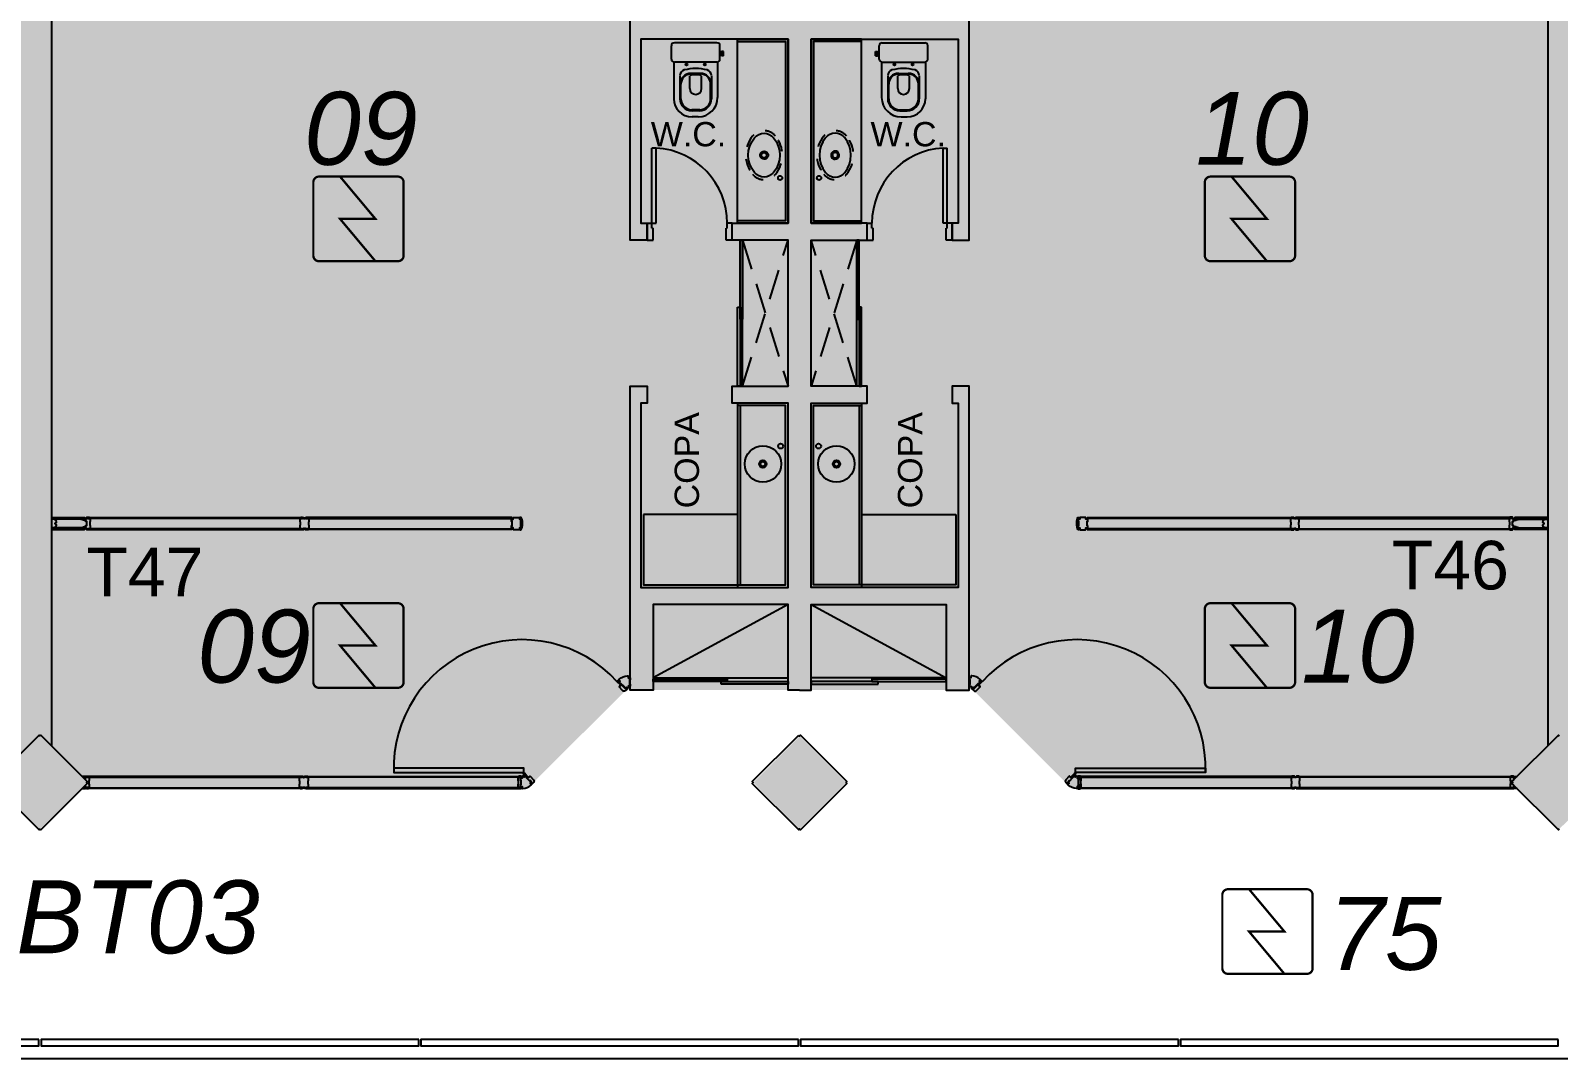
# Model space of a CAD drawing. Header units: metres. Extents: x -331 to 2982, y 362 to 2539.
# Drawn here: x 815.3 to 827.87, y 1324.54 to 1333 of the extents above; entities that cross this region are included whole.
import ezdxf

# ---------------------------------------------------------------- set-up
doc = ezdxf.new("R2010")
doc.units = ezdxf.units.M
for name, pattern in [('DASHED2', [0.375, 0.25, -0.125]), ('XR_BL2_3 PAV$0$CONTINUOUS', [0]), ('XR_BL2_3 PAV$0$HIDDEN', [0.375, 0.25, -0.125])]:
    doc.linetypes.add(name, pattern=pattern)
doc.layers.add('_salas', color=251, linetype='Continuous', plot=False)
for name, color, linetype in [('ALV', 251, 'Continuous'), ('CX', 251, 'Continuous'), ('DET. FUMAÇA', 1, 'Continuous'), ('Detector_antigo', 84, 'Continuous'), ('Div', 251, 'Continuous'), ('Est', 251, 'Continuous'), ('Mob', 251, 'Continuous'), ('Pis', 251, 'Continuous'), ('Proj', 251, 'DASHED2'), ('Texto_Salas', 251, 'Continuous'), ('vid', 251, 'Continuous')]:
    doc.layers.add(name, color=color, linetype=linetype)
doc.layers.add('Botoeira_antiga', color=74, linetype='Continuous', lineweight=30)
doc.styles.add('ARIAL', font='arial.ttf')
doc.styles.get("Standard").update_dxf_attribs({"font": 'arial.ttf', "height": 0.3})
doc.styles.add('X3G_ENTITY_1416BAE9', font='arial.ttf', dxfattribs={"height": 0.6})
doc.styles.add('X3G_ENTITY_1422759C', font='arial.ttf', dxfattribs={"height": 0.4})
doc.styles.add('X3G_ENTITY_142275DE', font='arial.ttf', dxfattribs={"height": 0.4})

# ---------------------------------------------------------------- blocks, each defined once
blk = doc.blocks.new('Detector de fumaça')
at = {"layer": 'DET. FUMAÇA', "linetype": 'Continuous', "lineweight": 15, "const_width": 0.0187}
blk.add_lwpolyline([(774.599, 539.816), (775.249, 539.816, -0.414214), (775.296, 539.769), (775.296, 539.167, -0.414214), (775.249, 539.12), (774.599, 539.12, -0.414214), (774.553, 539.167), (774.553, 539.769, -0.414214)], format="xyb", close=True, dxfattribs=at)
blk.add_lwpolyline([(774.773, 539.816), (775.064, 539.468), (774.773, 539.468), (775.064, 539.12)], dxfattribs=at)

msp = doc.modelspace()

# ---------------------------------------------------------------- hatches: boundary and pattern name
at = {"layer": '_salas', "transparency": 33554559}
h = msp.add_hatch(color=256, dxfattribs=at)
h.dxf.hatch_style = 1
h.paths.add_polyline_path([(870.379, 1337.729), (851.629, 1337.729), (851.629, 1339.284), (851.299, 1339.284), (851.299, 1337.729), (840.564, 1337.729), (840.564, 1339.284), (840.234, 1339.284), (840.234, 1337.729), (765.239, 1337.729), (765.239, 1326.38), (765.429, 1326.38), (765.429, 1326.577), (765.615, 1326.764), (769.35, 1326.765), (769.383, 1326.773), (769.434, 1326.814), (770.192, 1327.57), (770.205, 1327.583), (770.229, 1327.574), (771.624, 1327.574), (773.019, 1327.574), (773.043, 1327.583), (773.056, 1327.57), (773.814, 1326.814), (773.866, 1326.773), (773.898, 1326.765), (777.527, 1326.765), (777.867, 1326.425), (777.874, 1326.432), (778.221, 1326.765), (781.85, 1326.765), (781.882, 1326.773), (781.934, 1326.814), (782.692, 1327.57), (782.705, 1327.583), (782.729, 1327.574), (784.124, 1327.574), (785.519, 1327.574), (785.543, 1327.583), (785.556, 1327.57), (786.314, 1326.814), (786.365, 1326.773), (786.398, 1326.765), (790.027, 1326.765), (790.367, 1326.425), (790.374, 1326.432), (790.721, 1326.765), (794.35, 1326.765), (794.382, 1326.773), (794.434, 1326.814), (795.191, 1327.57), (795.205, 1327.583), (795.229, 1327.574), (796.624, 1327.574), (798.019, 1327.574), (798.043, 1327.583), (798.056, 1327.57), (798.814, 1326.814), (798.865, 1326.773), (798.898, 1326.765), (802.527, 1326.765), (802.867, 1326.425), (802.874, 1326.432), (803.221, 1326.765), (806.85, 1326.765), (806.882, 1326.773), (806.934, 1326.814), (807.691, 1327.57), (807.705, 1327.583), (807.729, 1327.574), (809.124, 1327.574), (810.519, 1327.574), (810.543, 1327.583), (810.556, 1327.57), (811.314, 1326.814), (811.365, 1326.773), (811.398, 1326.765), (815.027, 1326.765), (815.367, 1326.425), (815.374, 1326.432), (815.721, 1326.765), (819.35, 1326.765), (819.382, 1326.773), (819.434, 1326.814), (820.191, 1327.57), (820.204, 1327.583), (820.229, 1327.574), (821.624, 1327.574), (823.019, 1327.574), (823.043, 1327.583), (823.056, 1327.57), (823.814, 1326.814), (823.865, 1326.773), (823.898, 1326.765), (827.528, 1326.765), (827.867, 1326.425), (827.874, 1326.432), (828.221, 1326.765), (831.85, 1326.765), (831.883, 1326.773), (831.935, 1326.814), (832.692, 1327.57), (832.705, 1327.583), (832.729, 1327.574), (834.124, 1327.574), (835.519, 1327.574), (835.544, 1327.583), (835.557, 1327.57), (836.314, 1326.814), (836.366, 1326.773), (836.398, 1326.765), (840.042, 1326.765), (840.374, 1326.432), (840.756, 1326.814), (840.474, 1327.096), (840.474, 1328.054), (841.234, 1328.054), (841.234, 1329.894), (849.608, 1329.894), (849.608, 1326.814), (849.748, 1326.814), (849.748, 1327.574), (851.494, 1327.574), (852.889, 1327.574), (852.913, 1327.583), (852.926, 1327.57), (853.684, 1326.814), (853.736, 1326.773), (853.768, 1326.765), (857.397, 1326.765), (857.737, 1326.425), (857.744, 1326.432), (858.091, 1326.765), (861.72, 1326.765), (861.752, 1326.773), (861.804, 1326.814), (862.562, 1327.57), (862.575, 1327.583), (862.599, 1327.574), (863.994, 1327.574), (865.389, 1327.574), (865.413, 1327.583), (865.426, 1327.57), (866.184, 1326.814), (866.235, 1326.773), (866.268, 1326.765), (870.003, 1326.764), (870.189, 1326.577), (870.189, 1326.38), (870.379, 1326.38), (870.379, 1326.38)])
h = msp.add_hatch(color=256, dxfattribs=at)
h.dxf.hatch_style = 1
h.paths.add_polyline_path([(797.006, 1326.814), (796.624, 1327.196), (796.242, 1326.814), (796.624, 1326.432)])
h.paths.add_polyline_path([(809.124, 1327.196), (808.742, 1326.814), (809.124, 1326.432), (809.506, 1326.814)])
h.paths.add_polyline_path([(821.624, 1326.432), (822.006, 1326.814), (821.624, 1327.196), (821.242, 1326.814)])

# ---------------------------------------------------------------- linework, layer by layer
at = {"layer": 'ALV'}
for p, q in [((815.469, 1335.113), (815.469, 1327.115)), ((827.779, 1335.113), (827.779, 1327.115))]:
    msp.add_line(p, q, dxfattribs=at)
for points in [[(821.624, 1327.574), (821.529, 1327.574), (821.529, 1328.279), (820.419, 1328.279), (820.419, 1327.574), (820.229, 1327.574), (820.229, 1330.074), (820.369, 1330.074), (820.369, 1329.934), (820.319, 1329.934), (820.319, 1328.419), (821.529, 1328.419), (821.529, 1329.934), (821.069, 1329.934), (821.069, 1330.074), (821.529, 1330.074), (821.529, 1331.274), (821.069, 1331.274), (821.069, 1331.414), (821.529, 1331.414), (821.529, 1332.929), (820.319, 1332.929), (820.319, 1331.414), (820.369, 1331.414), (820.369, 1331.274), (820.229, 1331.274), (820.229, 1334.724)], [(821.624, 1327.574), (821.719, 1327.574), (821.719, 1328.279), (822.829, 1328.279), (822.829, 1327.574), (823.019, 1327.574), (823.019, 1330.074), (822.879, 1330.074), (822.879, 1329.934), (822.929, 1329.934), (822.929, 1328.419), (821.719, 1328.419), (821.719, 1329.934), (822.179, 1329.934), (822.179, 1330.074), (821.719, 1330.074), (821.719, 1331.274), (822.179, 1331.274), (822.179, 1331.414), (821.719, 1331.414), (821.719, 1332.929), (822.929, 1332.929), (822.929, 1331.414), (822.879, 1331.414), (822.879, 1331.274), (823.019, 1331.274), (823.019, 1334.724)]]:
    msp.add_lwpolyline(points, dxfattribs=at)
at = {"layer": 'CX'}
for p, q in [((820.409, 1331.414), (820.409, 1332.033)), ((820.444, 1332.033), (820.409, 1332.033)), ((820.444, 1331.414), (820.444, 1332.033)), ((822.804, 1331.414), (822.804, 1332.033)), ((822.804, 1332.033), (822.839, 1332.033)), ((822.839, 1331.414), (822.839, 1332.033)), ((820.369, 1331.274), (820.369, 1331.414)), ((820.369, 1331.414), (820.409, 1331.414)), ((820.409, 1331.414), (820.444, 1331.414)), ((820.409, 1331.374), (820.409, 1331.414)), ((821.069, 1331.414), (821.029, 1331.414)), ((821.029, 1331.374), (821.029, 1331.414)), ((821.069, 1331.274), (821.069, 1331.414)), ((822.179, 1331.274), (822.179, 1331.414)), ((822.179, 1331.414), (822.219, 1331.414)), ((822.219, 1331.374), (822.219, 1331.414)), ((822.839, 1331.414), (822.804, 1331.414)), ((822.839, 1331.374), (822.839, 1331.414)), ((822.879, 1331.414), (822.839, 1331.414)), ((822.879, 1331.274), (822.879, 1331.414)), ((820.409, 1331.374), (820.419, 1331.374)), ((820.419, 1331.274), (820.419, 1331.374)), ((821.019, 1331.274), (821.019, 1331.374)), ((821.029, 1331.374), (821.019, 1331.374)), ((822.219, 1331.374), (822.229, 1331.374)), ((822.229, 1331.274), (822.229, 1331.374)), ((822.829, 1331.274), (822.829, 1331.374)), ((822.839, 1331.374), (822.829, 1331.374)), ((820.369, 1331.274), (820.419, 1331.274)), ((821.069, 1331.274), (821.019, 1331.274)), ((822.179, 1331.274), (822.229, 1331.274)), ((822.879, 1331.274), (822.829, 1331.274))]:
    msp.add_line(p, q, dxfattribs=at)
for points in [[(815.509, 1328.956), (815.506, 1328.967, 0.194954), (815.505, 1328.968), (815.504, 1328.969, -0.387702), (815.503, 1328.972), (815.505, 1328.975), (815.504, 1328.975), (815.502, 1328.971), (815.501, 1328.971), (815.501, 1328.978), (815.513, 1328.978), (815.513, 1328.979), (815.469, 1328.979), (815.469, 1328.909), (815.513, 1328.909), (815.513, 1328.911), (815.501, 1328.911), (815.501, 1328.917), (815.502, 1328.918), (815.504, 1328.914), (815.505, 1328.914), (815.503, 1328.917, -0.387702), (815.504, 1328.92), (815.505, 1328.921, 0.194954), (815.506, 1328.922), (815.509, 1328.932, 0.268551), (815.507, 1328.937), (815.499, 1328.942), (815.499, 1328.946), (815.507, 1328.952, 0.268551)], [(817.548, 1328.986), (817.552, 1328.986, -0.414214), (817.555, 1328.983), (817.555, 1328.989, -0.439162), (817.561, 1328.995), (817.579, 1328.995, -0.414214), (817.58, 1328.994), (817.58, 1328.994), (817.565, 1328.994), (817.565, 1328.987), (817.58, 1328.987, -0.322891), (817.585, 1328.981), (817.585, 1328.961, -0.13729), (817.585, 1328.958), (817.583, 1328.956, 0.13729), (817.582, 1328.953), (817.582, 1328.944), (817.582, 1328.935, 0.13729), (817.583, 1328.933), (817.585, 1328.93, -0.13729), (817.585, 1328.928), (817.585, 1328.907, -0.322891), (817.58, 1328.902), (817.565, 1328.902), (817.565, 1328.895), (817.58, 1328.895), (817.58, 1328.894, -0.414214), (817.579, 1328.893), (817.561, 1328.893, -0.439162), (817.555, 1328.9), (817.555, 1328.905, -0.414214), (817.552, 1328.902), (817.548, 1328.902, -0.414214), (817.545, 1328.905), (817.545, 1328.9, -0.439162), (817.539, 1328.893), (817.521, 1328.893, -0.414214), (817.52, 1328.894), (817.52, 1328.895), (817.535, 1328.895), (817.535, 1328.902), (817.52, 1328.902, -0.322891), (817.514, 1328.907), (817.514, 1328.928, -0.13729), (817.515, 1328.93), (817.517, 1328.933, 0.13729), (817.517, 1328.935), (817.517, 1328.944), (817.517, 1328.953, 0.13729), (817.517, 1328.956), (817.515, 1328.958, -0.13729), (817.514, 1328.961), (817.514, 1328.981, -0.322891), (817.52, 1328.987), (817.535, 1328.987), (817.535, 1328.994), (817.52, 1328.994), (817.52, 1328.994, -0.414214), (817.521, 1328.995), (817.539, 1328.995, -0.439162), (817.545, 1328.989), (817.545, 1328.983, -0.414214)], [(819.255, 1328.965), (819.255, 1328.962), (819.254, 1328.962, -0.414214), (819.253, 1328.962), (819.253, 1328.979), (819.268, 1328.979), (819.268, 1328.99, -0.414214), (819.273, 1328.995), (819.313, 1328.995, -0.414214), (819.318, 1328.99), (819.318, 1328.979), (819.333, 1328.979), (819.333, 1328.962, -0.414214), (819.333, 1328.962), (819.332, 1328.962), (819.332, 1328.963, 0.414214), (819.33, 1328.965), (819.328, 1328.965), (819.328, 1328.924), (819.33, 1328.924, 0.414214), (819.332, 1328.926), (819.332, 1328.927), (819.333, 1328.927, -0.414214), (819.333, 1328.926), (819.333, 1328.909), (819.318, 1328.909), (819.318, 1328.898, -0.414214), (819.313, 1328.893), (819.293, 1328.893), (819.273, 1328.893, -0.414214), (819.268, 1328.898), (819.268, 1328.909), (819.253, 1328.909), (819.253, 1328.926, -0.414214), (819.254, 1328.927), (819.255, 1328.927), (819.255, 1328.924), (819.258, 1328.924), (819.258, 1328.965)], [(819.328, 1328.893, 0.32019), (819.337, 1328.9, -0.002744), (819.341, 1328.911, 0.332744), (819.34, 1328.912, -0.702025), (819.341, 1328.916, 0.317833), (819.342, 1328.917, 0.05088), (819.344, 1328.944, 0.05088), (819.342, 1328.972, 0.317833), (819.341, 1328.973, -0.702025), (819.34, 1328.977, 0.332744), (819.341, 1328.978, -0.002744), (819.337, 1328.989, 0.32019), (819.328, 1328.995), (819.325, 1328.995, 0.414214), (819.32, 1328.99), (819.32, 1328.979), (819.333, 1328.979), (819.333, 1328.962, -0.414214), (819.333, 1328.962), (819.332, 1328.962), (819.332, 1328.963, 0.414214), (819.33, 1328.965), (819.328, 1328.965), (819.328, 1328.924), (819.33, 1328.924, 0.414214), (819.332, 1328.926), (819.332, 1328.927), (819.333, 1328.927, -0.414214), (819.333, 1328.926), (819.333, 1328.909), (819.32, 1328.909), (819.32, 1328.898, 0.414214), (819.325, 1328.893)], [(823.92, 1328.893, -0.32019), (823.911, 1328.9, 0.002744), (823.908, 1328.911, -0.332744), (823.908, 1328.912, 0.702025), (823.907, 1328.916, -0.317833), (823.907, 1328.917, -0.05088), (823.904, 1328.944, -0.05088), (823.907, 1328.972, -0.317833), (823.907, 1328.973, 0.702025), (823.908, 1328.977, -0.332744), (823.908, 1328.978, 0.002744), (823.911, 1328.989, -0.32019), (823.92, 1328.995), (823.923, 1328.995, -0.414214), (823.928, 1328.99), (823.928, 1328.979), (823.915, 1328.979), (823.915, 1328.962, 0.414214), (823.915, 1328.962), (823.916, 1328.962), (823.916, 1328.963, -0.414214), (823.918, 1328.965), (823.92, 1328.965), (823.92, 1328.924), (823.918, 1328.924, -0.414214), (823.916, 1328.926), (823.916, 1328.927), (823.915, 1328.927, 0.414214), (823.915, 1328.926), (823.915, 1328.909), (823.928, 1328.909), (823.928, 1328.898, -0.414214), (823.923, 1328.893)], [(823.993, 1328.965), (823.993, 1328.962), (823.994, 1328.962, 0.414214), (823.995, 1328.962), (823.995, 1328.979), (823.98, 1328.979), (823.98, 1328.99, 0.414214), (823.975, 1328.995), (823.935, 1328.995, 0.414214), (823.93, 1328.99), (823.93, 1328.979), (823.915, 1328.979), (823.915, 1328.962, 0.414214), (823.915, 1328.962), (823.916, 1328.962), (823.916, 1328.963, -0.414214), (823.918, 1328.965), (823.92, 1328.965), (823.92, 1328.924), (823.918, 1328.924, -0.414214), (823.916, 1328.926), (823.916, 1328.927), (823.915, 1328.927, 0.414214), (823.915, 1328.926), (823.915, 1328.909), (823.93, 1328.909), (823.93, 1328.898, 0.414214), (823.935, 1328.893), (823.955, 1328.893), (823.975, 1328.893, 0.414214), (823.98, 1328.898), (823.98, 1328.909), (823.995, 1328.909), (823.995, 1328.926, 0.414214), (823.994, 1328.927), (823.993, 1328.927), (823.993, 1328.924), (823.99, 1328.924), (823.99, 1328.965)], [(825.7, 1328.986), (825.696, 1328.986, 0.414214), (825.693, 1328.983), (825.693, 1328.989, 0.439162), (825.687, 1328.995), (825.669, 1328.995, 0.414214), (825.668, 1328.994), (825.668, 1328.994), (825.683, 1328.994), (825.683, 1328.987), (825.668, 1328.987, 0.322891), (825.663, 1328.981), (825.663, 1328.961, 0.13729), (825.663, 1328.958), (825.665, 1328.956, -0.13729), (825.666, 1328.953), (825.666, 1328.944), (825.666, 1328.935, -0.13729), (825.665, 1328.933), (825.663, 1328.93, 0.13729), (825.663, 1328.928), (825.663, 1328.907, 0.322891), (825.668, 1328.902), (825.683, 1328.902), (825.683, 1328.895), (825.668, 1328.895), (825.668, 1328.894, 0.414214), (825.669, 1328.893), (825.687, 1328.893, 0.439162), (825.693, 1328.9), (825.693, 1328.905, 0.414214), (825.696, 1328.902), (825.7, 1328.902, 0.414214), (825.703, 1328.905), (825.703, 1328.9, 0.439162), (825.709, 1328.893), (825.727, 1328.893, 0.414214), (825.728, 1328.894), (825.728, 1328.895), (825.713, 1328.895), (825.713, 1328.902), (825.728, 1328.902, 0.322891), (825.734, 1328.907), (825.734, 1328.928, 0.13729), (825.733, 1328.93), (825.731, 1328.933, -0.13729), (825.731, 1328.935), (825.731, 1328.944), (825.731, 1328.953, -0.13729), (825.731, 1328.956), (825.733, 1328.958, 0.13729), (825.734, 1328.961), (825.734, 1328.981, 0.322891), (825.728, 1328.987), (825.713, 1328.987), (825.713, 1328.994), (825.728, 1328.994), (825.728, 1328.994, 0.414214), (825.727, 1328.995), (825.709, 1328.995, 0.439162), (825.703, 1328.989), (825.703, 1328.983, 0.414214)], [(827.74, 1328.956), (827.742, 1328.967, -0.194954), (827.743, 1328.968), (827.745, 1328.969, 0.387702), (827.745, 1328.972), (827.744, 1328.975), (827.744, 1328.975), (827.746, 1328.971), (827.747, 1328.971), (827.747, 1328.978), (827.735, 1328.978), (827.735, 1328.979), (827.779, 1328.979), (827.779, 1328.909), (827.735, 1328.909), (827.735, 1328.911), (827.747, 1328.911), (827.747, 1328.917), (827.746, 1328.918), (827.744, 1328.914), (827.744, 1328.914), (827.745, 1328.917, 0.387702), (827.745, 1328.92), (827.743, 1328.921, -0.194954), (827.742, 1328.922), (827.74, 1328.932, -0.268551), (827.741, 1328.937), (827.749, 1328.942), (827.749, 1328.946), (827.741, 1328.952, -0.268551)], [(820.229, 1327.659, -0.414214), (820.228, 1327.658), (820.227, 1327.658), (820.227, 1327.659, 0.414214), (820.225, 1327.661), (820.224, 1327.661), (820.224, 1327.641), (820.224, 1327.621), (820.225, 1327.621, 0.414214), (820.227, 1327.622), (820.227, 1327.623), (820.228, 1327.623, -0.414214), (820.229, 1327.623), (820.229, 1327.606), (820.214, 1327.606), (820.214, 1327.595, -0.668179), (820.205, 1327.591), (820.197, 1327.599), (820.187, 1327.589), (820.175, 1327.601, -0.414214), (820.175, 1327.601), (820.175, 1327.602), (820.176, 1327.601, 0.414214), (820.179, 1327.601), (820.18, 1327.603), (820.151, 1327.631), (820.15, 1327.63, 0.414214), (820.15, 1327.627), (820.151, 1327.627), (820.15, 1327.626, -0.414214), (820.149, 1327.626), (820.137, 1327.638), (820.148, 1327.649), (820.14, 1327.657, -0.441105), (820.14, 1327.664, -0.152372), (820.208, 1327.692, -0.441105), (820.214, 1327.687), (820.214, 1327.676), (820.229, 1327.676)], [(823.019, 1327.659, 0.414214), (823.02, 1327.658), (823.021, 1327.658), (823.021, 1327.659, -0.414214), (823.023, 1327.661), (823.024, 1327.661), (823.024, 1327.641), (823.024, 1327.621), (823.023, 1327.621, -0.414214), (823.021, 1327.622), (823.021, 1327.623), (823.02, 1327.623, 0.414214), (823.019, 1327.623), (823.019, 1327.606), (823.034, 1327.606), (823.034, 1327.595, 0.668179), (823.043, 1327.591), (823.051, 1327.599), (823.061, 1327.589), (823.073, 1327.601, 0.414214), (823.073, 1327.601), (823.073, 1327.602), (823.072, 1327.601, -0.414214), (823.069, 1327.601), (823.068, 1327.603), (823.097, 1327.631), (823.098, 1327.63, -0.414214), (823.098, 1327.627), (823.097, 1327.627), (823.098, 1327.626, 0.414214), (823.099, 1327.626), (823.111, 1327.638), (823.1, 1327.649), (823.108, 1327.657, 0.441105), (823.108, 1327.664, 0.152372), (823.04, 1327.692, 0.441105), (823.034, 1327.687), (823.034, 1327.676), (823.019, 1327.676)], [(819.358, 1326.857), (819.351, 1326.864, -0.414214), (819.351, 1326.871), (819.36, 1326.88, -0.414214), (819.363, 1326.88), (819.371, 1326.872), (819.37, 1326.871), (819.37, 1326.871), (819.371, 1326.872), (819.371, 1326.872), (819.362, 1326.881, 0.294496), (819.36, 1326.882, -3.099483), (819.364, 1326.888), (819.366, 1326.886), (819.365, 1326.885), (819.386, 1326.864), (819.384, 1326.862), (819.374, 1326.872), (819.374, 1326.871), (819.383, 1326.863), (819.381, 1326.86), (819.381, 1326.86), (819.382, 1326.861), (819.39, 1326.853), (819.395, 1326.858), (819.396, 1326.855), (819.4, 1326.86), (819.398, 1326.86), (819.403, 1326.866, -0.414214), (819.406, 1326.866), (819.434, 1326.837, -0.414214), (819.434, 1326.814), (819.421, 1326.8, -0.422579), (819.414, 1326.801), (819.407, 1326.808), (819.418, 1326.818), (819.406, 1326.83, 0.414214), (819.405, 1326.83), (819.404, 1326.829), (819.405, 1326.829, -0.414214), (819.405, 1326.826), (819.404, 1326.825), (819.375, 1326.854), (819.376, 1326.855, -0.414214), (819.379, 1326.855), (819.379, 1326.854), (819.38, 1326.855, 0.414214), (819.38, 1326.855), (819.368, 1326.868)], [(823.89, 1326.857), (823.898, 1326.864, 0.414214), (823.898, 1326.871), (823.888, 1326.88, 0.414214), (823.886, 1326.88), (823.878, 1326.872), (823.879, 1326.871), (823.878, 1326.871), (823.877, 1326.872), (823.877, 1326.872), (823.886, 1326.881, -0.294496), (823.888, 1326.882, 3.099483), (823.884, 1326.888), (823.882, 1326.886), (823.883, 1326.885), (823.862, 1326.864), (823.864, 1326.862), (823.874, 1326.872), (823.874, 1326.871), (823.865, 1326.863), (823.868, 1326.86), (823.867, 1326.86), (823.866, 1326.861), (823.858, 1326.853), (823.853, 1326.858), (823.852, 1326.855), (823.848, 1326.86), (823.851, 1326.86), (823.845, 1326.866, 0.414214), (823.843, 1326.866), (823.814, 1326.837, 0.414214), (823.814, 1326.814), (823.827, 1326.8, 0.422579), (823.834, 1326.801), (823.841, 1326.808), (823.831, 1326.818), (823.843, 1326.83, -0.414214), (823.843, 1326.83), (823.844, 1326.829), (823.843, 1326.829, 0.414214), (823.843, 1326.826), (823.845, 1326.825), (823.873, 1326.854), (823.872, 1326.855, 0.414214), (823.87, 1326.855), (823.869, 1326.854), (823.868, 1326.855, -0.414214), (823.868, 1326.855), (823.88, 1326.868)], [(815.748, 1326.792), (815.763, 1326.807), (815.756, 1326.814), (815.763, 1326.821), (815.748, 1326.837), (815.748, 1326.859, -0.439162), (815.754, 1326.866), (815.772, 1326.866, -0.414214), (815.773, 1326.865), (815.773, 1326.864), (815.758, 1326.864), (815.758, 1326.857), (815.772, 1326.857, -0.322891), (815.778, 1326.852), (815.778, 1326.831, -0.13729), (815.777, 1326.829), (815.776, 1326.826, 0.13729), (815.775, 1326.823), (815.775, 1326.815), (815.775, 1326.806, 0.13729), (815.776, 1326.803), (815.777, 1326.8, -0.13729), (815.778, 1326.798), (815.778, 1326.778, -0.322891), (815.772, 1326.772), (815.758, 1326.772), (815.758, 1326.765), (815.773, 1326.765), (815.773, 1326.765, -0.414214), (815.772, 1326.764), (815.754, 1326.764, -0.439162), (815.748, 1326.77)], [(817.543, 1326.857), (817.547, 1326.857, -0.414214), (817.55, 1326.854), (817.55, 1326.859, -0.439162), (817.556, 1326.866), (817.574, 1326.866, -0.414214), (817.575, 1326.865), (817.575, 1326.864), (817.56, 1326.864), (817.56, 1326.857), (817.575, 1326.857, -0.322891), (817.58, 1326.852), (817.58, 1326.831, -0.13729), (817.58, 1326.829), (817.578, 1326.826, 0.13729), (817.577, 1326.823), (817.577, 1326.815), (817.577, 1326.806, 0.13729), (817.578, 1326.803), (817.58, 1326.8, -0.13729), (817.58, 1326.798), (817.58, 1326.778, -0.322891), (817.575, 1326.772), (817.56, 1326.772), (817.56, 1326.765), (817.575, 1326.765), (817.575, 1326.765, -0.414214), (817.574, 1326.764), (817.556, 1326.764, -0.439162), (817.55, 1326.77), (817.55, 1326.776, -0.414214), (817.547, 1326.773), (817.543, 1326.773, -0.414214), (817.54, 1326.776), (817.54, 1326.77, -0.439162), (817.534, 1326.764), (817.516, 1326.764, -0.414214), (817.515, 1326.765), (817.515, 1326.765), (817.53, 1326.765), (817.53, 1326.772), (817.515, 1326.772, -0.322891), (817.509, 1326.778), (817.509, 1326.798, -0.13729), (817.51, 1326.8), (817.512, 1326.803, 0.13729), (817.512, 1326.806), (817.512, 1326.815), (817.512, 1326.823, 0.13729), (817.512, 1326.826), (817.51, 1326.829, -0.13729), (817.509, 1326.831), (817.509, 1326.852, -0.322891), (817.515, 1326.857), (817.53, 1326.857), (817.53, 1326.864), (817.515, 1326.864), (817.515, 1326.865, -0.414214), (817.516, 1326.866), (817.534, 1326.866, -0.439162), (817.54, 1326.859), (817.54, 1326.854, -0.414214)], [(819.309, 1326.798, -0.13729), (819.309, 1326.801), (819.311, 1326.804, 0.13729), (819.312, 1326.806), (819.312, 1326.815), (819.312, 1326.824, 0.13729), (819.311, 1326.827), (819.309, 1326.829, -0.13729), (819.309, 1326.832), (819.309, 1326.852, -0.322891), (819.314, 1326.857), (819.329, 1326.857), (819.329, 1326.865), (819.314, 1326.865), (819.314, 1326.865, -0.414214), (819.315, 1326.866), (819.333, 1326.866, -0.439162), (819.339, 1326.86), (819.339, 1326.85), (819.326, 1326.85), (819.326, 1326.833, 0.414214), (819.327, 1326.833), (819.328, 1326.833), (819.328, 1326.834, -0.414214), (819.329, 1326.835), (819.331, 1326.835), (819.331, 1326.815), (819.331, 1326.795), (819.329, 1326.795, -0.414214), (819.328, 1326.797), (819.328, 1326.798), (819.327, 1326.798, 0.414214), (819.326, 1326.797), (819.326, 1326.78), (819.339, 1326.78), (819.339, 1326.77, -0.439162), (819.333, 1326.763), (819.315, 1326.763, -0.414214), (819.314, 1326.764), (819.314, 1326.764), (819.329, 1326.764), (819.329, 1326.772), (819.314, 1326.772, -0.322891), (819.309, 1326.777)], [(819.326, 1326.78), (819.341, 1326.78), (819.341, 1326.769, 0.440902), (819.347, 1326.764, 0.152386), (819.414, 1326.792, 0.440902), (819.415, 1326.8), (819.407, 1326.807), (819.418, 1326.818), (819.406, 1326.83, 0.414214), (819.405, 1326.83), (819.404, 1326.829), (819.405, 1326.829, -0.414214), (819.405, 1326.826), (819.404, 1326.825), (819.375, 1326.854), (819.376, 1326.855, -0.414214), (819.379, 1326.855), (819.379, 1326.854), (819.38, 1326.855, 0.414214), (819.38, 1326.855), (819.368, 1326.868), (819.357, 1326.857), (819.35, 1326.865, 0.668179), (819.341, 1326.861), (819.341, 1326.85), (819.326, 1326.85), (819.326, 1326.833, 0.414214), (819.327, 1326.833), (819.328, 1326.833), (819.328, 1326.834, -0.414214), (819.329, 1326.835), (819.331, 1326.835), (819.331, 1326.815), (819.331, 1326.795), (819.329, 1326.795, -0.414214), (819.328, 1326.797), (819.328, 1326.798), (819.327, 1326.798, 0.414214), (819.326, 1326.797)], [(823.922, 1326.78), (823.907, 1326.78), (823.907, 1326.769, -0.440902), (823.902, 1326.764, -0.152386), (823.834, 1326.792, -0.440902), (823.833, 1326.8), (823.841, 1326.807), (823.831, 1326.818), (823.843, 1326.83, -0.414214), (823.843, 1326.83), (823.844, 1326.829), (823.843, 1326.829, 0.414214), (823.843, 1326.826), (823.845, 1326.825), (823.873, 1326.854), (823.872, 1326.855, 0.414214), (823.87, 1326.855), (823.869, 1326.854), (823.868, 1326.855, -0.414214), (823.868, 1326.855), (823.88, 1326.868), (823.891, 1326.857), (823.899, 1326.865, -0.668179), (823.907, 1326.861), (823.907, 1326.85), (823.922, 1326.85), (823.922, 1326.833, -0.414214), (823.922, 1326.833), (823.921, 1326.833), (823.921, 1326.834, 0.414214), (823.919, 1326.835), (823.917, 1326.835), (823.917, 1326.815), (823.917, 1326.795), (823.919, 1326.795, 0.414214), (823.921, 1326.797), (823.921, 1326.798), (823.922, 1326.798, -0.414214), (823.922, 1326.797)], [(823.94, 1326.798, 0.13729), (823.939, 1326.801), (823.937, 1326.804, -0.13729), (823.937, 1326.806), (823.937, 1326.815), (823.937, 1326.824, -0.13729), (823.937, 1326.827), (823.939, 1326.829, 0.13729), (823.94, 1326.832), (823.94, 1326.852, 0.322891), (823.934, 1326.857), (823.919, 1326.857), (823.919, 1326.865), (823.934, 1326.865), (823.934, 1326.865, 0.414214), (823.933, 1326.866), (823.915, 1326.866, 0.439162), (823.909, 1326.86), (823.909, 1326.85), (823.922, 1326.85), (823.922, 1326.833, -0.414214), (823.922, 1326.833), (823.921, 1326.833), (823.921, 1326.834, 0.414214), (823.919, 1326.835), (823.917, 1326.835), (823.917, 1326.815), (823.917, 1326.795), (823.919, 1326.795, 0.414214), (823.921, 1326.797), (823.921, 1326.798), (823.922, 1326.798, -0.414214), (823.922, 1326.797), (823.922, 1326.78), (823.909, 1326.78), (823.909, 1326.77, 0.439162), (823.915, 1326.763), (823.933, 1326.763, 0.414214), (823.934, 1326.764), (823.934, 1326.764), (823.919, 1326.764), (823.919, 1326.772), (823.934, 1326.772, 0.322891), (823.94, 1326.777)], [(825.705, 1326.857), (825.701, 1326.857, 0.414214), (825.698, 1326.854), (825.698, 1326.859, 0.439162), (825.692, 1326.866), (825.674, 1326.866, 0.414214), (825.673, 1326.865), (825.673, 1326.864), (825.688, 1326.864), (825.688, 1326.857), (825.673, 1326.857, 0.322891), (825.668, 1326.852), (825.668, 1326.831, 0.13729), (825.668, 1326.829), (825.67, 1326.826, -0.13729), (825.671, 1326.823), (825.671, 1326.815), (825.671, 1326.806, -0.13729), (825.67, 1326.803), (825.668, 1326.8, 0.13729), (825.668, 1326.798), (825.668, 1326.778, 0.322891), (825.673, 1326.772), (825.688, 1326.772), (825.688, 1326.765), (825.673, 1326.765), (825.673, 1326.765, 0.414214), (825.674, 1326.764), (825.692, 1326.764, 0.439162), (825.698, 1326.77), (825.698, 1326.776, 0.414214), (825.701, 1326.773), (825.705, 1326.773, 0.414214), (825.708, 1326.776), (825.708, 1326.77, 0.439162), (825.714, 1326.764), (825.732, 1326.764, 0.414214), (825.733, 1326.765), (825.733, 1326.765), (825.718, 1326.765), (825.718, 1326.772), (825.733, 1326.772, 0.322891), (825.739, 1326.778), (825.739, 1326.798, 0.13729), (825.738, 1326.8), (825.736, 1326.803, -0.13729), (825.736, 1326.806), (825.736, 1326.815), (825.736, 1326.823, -0.13729), (825.736, 1326.826), (825.738, 1326.829, 0.13729), (825.739, 1326.831), (825.739, 1326.852, 0.322891), (825.733, 1326.857), (825.718, 1326.857), (825.718, 1326.864), (825.733, 1326.864), (825.733, 1326.865, 0.414214), (825.732, 1326.866), (825.714, 1326.866, 0.439162), (825.708, 1326.859), (825.708, 1326.854, 0.414214)], [(827.501, 1326.792), (827.485, 1326.807), (827.492, 1326.814), (827.485, 1326.821), (827.501, 1326.837), (827.501, 1326.859, 0.439162), (827.495, 1326.866), (827.477, 1326.866, 0.414214), (827.476, 1326.865), (827.476, 1326.864), (827.491, 1326.864), (827.491, 1326.857), (827.476, 1326.857, 0.322891), (827.47, 1326.852), (827.47, 1326.831, 0.13729), (827.471, 1326.829), (827.472, 1326.826, -0.13729), (827.473, 1326.823), (827.473, 1326.815), (827.473, 1326.806, -0.13729), (827.472, 1326.803), (827.471, 1326.8, 0.13729), (827.47, 1326.798), (827.47, 1326.778, 0.322891), (827.476, 1326.772), (827.491, 1326.772), (827.491, 1326.765), (827.476, 1326.765), (827.476, 1326.765, 0.414214), (827.477, 1326.764), (827.495, 1326.764, 0.439162), (827.501, 1326.77)]]:
    msp.add_lwpolyline(points, format="xyb", close=True, dxfattribs=at)
at = {"layer": 'CX', "linetype": 'XR_BL2_3 PAV$0$CONTINUOUS'}
for points in [[(815.779, 1328.893), (815.761, 1328.893, -0.420879), (815.755, 1328.9), (815.755, 1328.91), (815.735, 1328.91), (815.735, 1328.915), (815.731, 1328.915), (815.73, 1328.913, -0.414214), (815.727, 1328.91), (815.719, 1328.91), (815.712, 1328.91), (815.712, 1328.911), (815.719, 1328.911), (815.727, 1328.911, 0.414214), (815.729, 1328.913), (815.729, 1328.915, -0.414214), (815.73, 1328.916), (815.738, 1328.917, 0.212526), (815.739, 1328.918), (815.739, 1328.919), (815.74, 1328.918), (815.739, 1328.917, -0.204506), (815.738, 1328.916), (815.737, 1328.916), (815.737, 1328.911), (815.75, 1328.911), (815.75, 1328.927), (815.759, 1328.927), (815.759, 1328.947), (815.759, 1328.962), (815.75, 1328.962), (815.75, 1328.978), (815.737, 1328.978), (815.737, 1328.973), (815.738, 1328.973, -0.204506), (815.739, 1328.972), (815.74, 1328.971), (815.739, 1328.97), (815.739, 1328.971, 0.212526), (815.738, 1328.972), (815.73, 1328.973, -0.414214), (815.729, 1328.974), (815.729, 1328.976, 0.414214), (815.727, 1328.978), (815.723, 1328.978), (815.712, 1328.978), (815.712, 1328.979), (815.723, 1328.979), (815.727, 1328.979, -0.414214), (815.73, 1328.976), (815.731, 1328.974), (815.735, 1328.974), (815.735, 1328.98), (815.755, 1328.98), (815.755, 1328.989, -0.420879), (815.761, 1328.996), (815.779, 1328.996, -0.414214), (815.78, 1328.995), (815.78, 1328.994), (815.765, 1328.994), (815.765, 1328.987), (815.78, 1328.987, -0.322891), (815.786, 1328.982), (815.786, 1328.961, -0.13729), (815.785, 1328.959), (815.784, 1328.956, 0.13729), (815.783, 1328.954), (815.783, 1328.944), (815.783, 1328.935, 0.13729), (815.784, 1328.933), (815.785, 1328.93, -0.13729), (815.786, 1328.928), (815.786, 1328.907, -0.322891), (815.78, 1328.902), (815.765, 1328.902), (815.765, 1328.895), (815.78, 1328.895), (815.78, 1328.894, -0.414214)], [(827.469, 1328.893), (827.487, 1328.893, 0.420879), (827.493, 1328.9), (827.493, 1328.91), (827.513, 1328.91), (827.513, 1328.915), (827.518, 1328.915), (827.518, 1328.913, 0.414214), (827.521, 1328.91), (827.53, 1328.91), (827.536, 1328.91), (827.536, 1328.911), (827.53, 1328.911), (827.521, 1328.911, -0.414214), (827.519, 1328.913), (827.519, 1328.915, 0.414214), (827.518, 1328.916), (827.511, 1328.917, -0.212526), (827.509, 1328.918), (827.509, 1328.919), (827.508, 1328.918), (827.509, 1328.917, 0.204506), (827.51, 1328.916), (827.511, 1328.916), (827.511, 1328.911), (827.498, 1328.911), (827.498, 1328.927), (827.489, 1328.927), (827.489, 1328.947), (827.489, 1328.962), (827.498, 1328.962), (827.498, 1328.978), (827.511, 1328.978), (827.511, 1328.973), (827.51, 1328.973, 0.204506), (827.509, 1328.972), (827.508, 1328.971), (827.509, 1328.97), (827.509, 1328.971, -0.212526), (827.511, 1328.972), (827.518, 1328.973, 0.414214), (827.519, 1328.974), (827.519, 1328.976, -0.414214), (827.521, 1328.978), (827.525, 1328.978), (827.536, 1328.978), (827.536, 1328.979), (827.525, 1328.979), (827.521, 1328.979, 0.414214), (827.518, 1328.976), (827.518, 1328.974), (827.513, 1328.974), (827.513, 1328.98), (827.493, 1328.98), (827.493, 1328.989, 0.420879), (827.487, 1328.996), (827.469, 1328.996, 0.414214), (827.468, 1328.995), (827.468, 1328.994), (827.483, 1328.994), (827.483, 1328.987), (827.468, 1328.987, 0.322891), (827.462, 1328.982), (827.462, 1328.961, 0.13729), (827.463, 1328.959), (827.465, 1328.956, -0.13729), (827.465, 1328.954), (827.465, 1328.944), (827.465, 1328.935, -0.13729), (827.465, 1328.933), (827.463, 1328.93, 0.13729), (827.462, 1328.928), (827.462, 1328.907, 0.322891), (827.468, 1328.902), (827.483, 1328.902), (827.483, 1328.895), (827.468, 1328.895), (827.468, 1328.894, 0.414214)]]:
    msp.add_lwpolyline(points, format="xyb", close=True, dxfattribs=at)
for points in [[(820.123, 1327.643, -0.414214), (820.123, 1327.646), (820.132, 1327.655, -0.414214), (820.14, 1327.655), (820.147, 1327.648), (820.144, 1327.645), (820.143, 1327.646), (820.145, 1327.648), (820.138, 1327.654, 0.414214), (820.134, 1327.654), (820.124, 1327.645, 0.414214), (820.124, 1327.645), (820.129, 1327.64), (820.131, 1327.642, -0.414214), (820.133, 1327.642), (820.188, 1327.587), (820.198, 1327.597), (820.205, 1327.59, -0.422579), (820.205, 1327.583), (820.192, 1327.57, -0.414214), (820.168, 1327.57), (820.139, 1327.6, -0.414214), (820.139, 1327.602), (820.144, 1327.608), (820.145, 1327.605), (820.149, 1327.609), (820.146, 1327.61), (820.152, 1327.615), (820.124, 1327.643)], [(823.125, 1327.643, 0.414214), (823.125, 1327.646), (823.116, 1327.655, 0.414214), (823.109, 1327.655), (823.101, 1327.648), (823.104, 1327.645), (823.105, 1327.646), (823.103, 1327.648), (823.11, 1327.654, -0.414214), (823.115, 1327.654), (823.124, 1327.645, -0.414214), (823.124, 1327.645), (823.119, 1327.64), (823.117, 1327.642, 0.414214), (823.116, 1327.642), (823.061, 1327.587), (823.05, 1327.597), (823.044, 1327.59, 0.422579), (823.043, 1327.583), (823.057, 1327.57, 0.414214), (823.08, 1327.57), (823.109, 1327.6, 0.414214), (823.109, 1327.602), (823.104, 1327.608), (823.103, 1327.605), (823.099, 1327.609), (823.102, 1327.61), (823.096, 1327.615), (823.124, 1327.643)]]:
    msp.add_lwpolyline(points, format="xyb", dxfattribs=at)
at = {"layer": 'CX'}
for points in [[(820.419, 1327.644), (820.419, 1327.664), (821.029, 1327.664), (821.029, 1327.644)], [(820.979, 1327.624), (820.979, 1327.644), (821.529, 1327.644), (821.529, 1327.624)], [(822.269, 1327.624), (822.269, 1327.644), (821.719, 1327.644), (821.719, 1327.624)], [(822.829, 1327.644), (822.829, 1327.664), (822.219, 1327.664), (822.219, 1327.644)], [(819.355, 1326.895), (819.355, 1326.933), (818.285, 1326.933), (818.285, 1326.895)], [(823.894, 1326.895), (823.894, 1326.933), (824.964, 1326.933), (824.964, 1326.895)]]:
    msp.add_lwpolyline(points, close=True, dxfattribs=at)
for points in [[(815.748, 1326.837), (815.748, 1326.864), (815.72, 1326.864)], [(815.72, 1326.764), (815.748, 1326.764), (815.748, 1326.792)], [(827.501, 1326.837), (827.501, 1326.864), (827.528, 1326.864)], [(827.528, 1326.764), (827.501, 1326.764), (827.501, 1326.792)]]:
    msp.add_lwpolyline(points, dxfattribs=at)
at = {"layer": 'CX', "color": 251, "true_color": 0x606060}
for centre, radius, start, end in [((820.409, 1331.414), 0.62, 0, 86.7638), ((822.839, 1331.414), 0.62, 93.2362, 180), ((819.341, 1326.932), 1.057, 42.2667, 181.8592), ((823.907, 1326.932), 1.057, 358.1408, 137.7333)]:
    msp.add_arc(centre, radius, start, end, dxfattribs=at)
at = {"layer": 'Div', "linetype": 'ByBlock'}
for points in [[(815.74, 1328.98), (815.475, 1328.98), (815.475, 1328.995), (815.74, 1328.995)], [(815.74, 1328.909), (815.475, 1328.909), (815.475, 1328.894), (815.74, 1328.894)], [(827.508, 1328.98), (827.773, 1328.98), (827.773, 1328.995), (827.508, 1328.995)], [(827.508, 1328.909), (827.773, 1328.909), (827.773, 1328.894), (827.508, 1328.894)]]:
    msp.add_lwpolyline(points, close=True, dxfattribs=at)
at = {"layer": 'Est'}
for points in [[(815.374, 1326.432), (815.367, 1326.425), (814.985, 1326.807), (814.992, 1326.814), (814.985, 1326.821), (815.367, 1327.203), (815.374, 1327.196)], [(815.374, 1326.432), (815.381, 1326.425), (815.763, 1326.807), (815.756, 1326.814), (815.763, 1326.821), (815.381, 1327.203), (815.374, 1327.196)], [(827.874, 1326.432), (827.867, 1326.425), (827.485, 1326.807), (827.492, 1326.814), (827.485, 1326.821), (827.867, 1327.203), (827.874, 1327.196)]]:
    msp.add_lwpolyline(points, dxfattribs=at)
at = {"layer": 'Est', "color": 251}
msp.add_lwpolyline([(821.617, 1327.203), (821.624, 1327.196), (821.631, 1327.203), (822.013, 1326.821), (822.006, 1326.814), (822.013, 1326.807), (821.631, 1326.425), (821.624, 1326.432), (821.617, 1326.425), (821.235, 1326.807), (821.242, 1326.814), (821.235, 1326.821)], close=True, dxfattribs=at)
at = {"layer": 'Mob'}
for p, q in [((820.569, 1332.764), (820.569, 1332.874)), ((820.944, 1332.899), (820.594, 1332.899)), ((820.969, 1332.764), (820.969, 1332.874)), ((820.984, 1332.824), (820.969, 1332.824)), ((820.984, 1332.794), (820.969, 1332.794)), ((820.999, 1332.827), (820.984, 1332.827)), ((820.984, 1332.792), (820.984, 1332.827)), ((820.999, 1332.792), (820.984, 1332.792)), ((820.999, 1332.792), (820.999, 1332.827)), ((822.249, 1332.827), (822.264, 1332.827)), ((822.249, 1332.792), (822.249, 1332.827)), ((822.249, 1332.792), (822.264, 1332.792)), ((822.264, 1332.792), (822.264, 1332.827)), ((822.264, 1332.824), (822.279, 1332.824)), ((822.264, 1332.794), (822.279, 1332.794)), ((822.279, 1332.764), (822.279, 1332.874)), ((822.304, 1332.899), (822.654, 1332.899)), ((822.679, 1332.764), (822.679, 1332.874)), ((820.589, 1332.74), (820.589, 1332.439)), ((820.944, 1332.739), (820.594, 1332.739)), ((820.949, 1332.74), (820.949, 1332.449)), ((822.299, 1332.74), (822.299, 1332.449)), ((822.304, 1332.739), (822.654, 1332.739)), ((822.659, 1332.74), (822.659, 1332.439)), ((820.639, 1332.628), (820.639, 1332.555)), ((820.639, 1332.555), (820.639, 1332.439)), ((820.647, 1332.438), (820.647, 1332.558)), ((820.721, 1332.522), (820.721, 1332.628)), ((820.807, 1332.647), (820.731, 1332.647)), ((820.807, 1332.643), (820.732, 1332.643)), ((820.817, 1332.522), (820.817, 1332.628)), ((820.892, 1332.438), (820.892, 1332.558)), ((820.899, 1332.628), (820.899, 1332.555)), ((820.899, 1332.555), (820.899, 1332.439)), ((822.349, 1332.628), (822.349, 1332.555)), ((822.349, 1332.555), (822.349, 1332.439)), ((822.357, 1332.438), (822.357, 1332.558)), ((822.431, 1332.522), (822.431, 1332.628)), ((822.441, 1332.647), (822.517, 1332.647)), ((822.442, 1332.643), (822.517, 1332.643)), ((822.527, 1332.522), (822.527, 1332.628)), ((822.602, 1332.438), (822.602, 1332.558)), ((822.609, 1332.628), (822.609, 1332.555)), ((822.609, 1332.555), (822.609, 1332.439)), ((820.802, 1332.348), (820.737, 1332.348)), ((820.799, 1332.339), (820.739, 1332.339)), ((820.789, 1332.289), (820.739, 1332.289)), ((822.447, 1332.348), (822.512, 1332.348)), ((822.449, 1332.339), (822.509, 1332.339)), ((822.459, 1332.289), (822.509, 1332.289)), ((821.154, 1330.074), (821.154, 1331.274)), ((822.094, 1330.074), (822.094, 1331.274)), ((821.114, 1329.019), (820.339, 1329.019)), ((822.134, 1329.019), (822.909, 1329.019)), ((821.529, 1328.279), (820.419, 1327.674)), ((821.719, 1328.279), (822.829, 1327.674)), ((820.419, 1327.674), (821.529, 1327.674)), ((822.829, 1327.674), (821.719, 1327.674))]:
    msp.add_line(p, q, dxfattribs=at)
at = {"layer": 'Mob', "ltscale": 0.05}
for p, q in [((821.134, 1329.914), (821.134, 1328.439)), ((822.114, 1329.914), (822.114, 1328.439))]:
    msp.add_line(p, q, dxfattribs=at)
at = {"layer": 'Mob'}
for points in [[(821.114, 1332.929), (821.114, 1332.929), (821.529, 1332.929), (821.529, 1331.414), (821.114, 1331.414), (821.114, 1332.929)], [(821.114, 1332.909), (821.509, 1332.909), (821.509, 1331.434), (821.114, 1331.434)], [(822.134, 1332.929), (822.134, 1332.929), (821.719, 1332.929), (821.719, 1331.414), (822.134, 1331.414), (822.134, 1332.929)], [(822.134, 1332.909), (821.739, 1332.909), (821.739, 1331.434), (822.134, 1331.434)], [(820.339, 1329.019), (820.339, 1328.439), (821.509, 1328.439), (821.509, 1329.914), (821.114, 1329.914)], [(821.114, 1328.419), (821.114, 1328.419), (821.529, 1328.419), (821.529, 1329.934), (821.114, 1329.934), (821.114, 1328.419)], [(822.134, 1328.419), (822.134, 1328.419), (821.719, 1328.419), (821.719, 1329.934), (822.134, 1329.934), (822.134, 1328.419)], [(822.909, 1329.019), (822.909, 1328.439), (821.739, 1328.439), (821.739, 1329.914), (822.134, 1329.914)]]:
    msp.add_lwpolyline(points, dxfattribs=at)
at = {"layer": 'Mob', "linetype": 'XR_BL2_3 PAV$0$HIDDEN', "ltscale": 0.05}
for points in [[(821.237, 1332.131, -0.471699), (821.426, 1332.131)], [(822.011, 1332.131, 0.471699), (821.822, 1332.131)], [(821.237, 1331.818, -0.358975), (821.237, 1332.131)], [(821.426, 1332.131, -0.359179), (821.426, 1331.818)], [(821.822, 1332.131, 0.359179), (821.822, 1331.818)], [(822.011, 1331.818, 0.358975), (822.011, 1332.131)], [(821.426, 1331.818, -0.472393), (821.237, 1331.818)], [(821.822, 1331.818, 0.472393), (822.011, 1331.818)]]:
    msp.add_lwpolyline(points, format="xyb", dxfattribs=at)
at = {"layer": 'Mob'}
for points in [[(821.253, 1332.118, -0.471701), (821.41, 1332.118)], [(821.995, 1332.118, 0.471701), (821.838, 1332.118)], [(821.253, 1331.831, -0.358974), (821.253, 1332.118)], [(821.41, 1332.118, -0.359169), (821.41, 1331.831)], [(821.838, 1332.118, 0.359169), (821.838, 1331.831)], [(821.995, 1331.831, 0.358974), (821.995, 1332.118)], [(821.309, 1331.974, -1), (821.354, 1331.974)], [(821.354, 1331.974, -1), (821.309, 1331.974)], [(821.939, 1331.974, 1), (821.894, 1331.974)], [(821.894, 1331.974, 1), (821.939, 1331.974)], [(821.41, 1331.831, -0.472527), (821.253, 1331.831)], [(821.838, 1331.831, 0.472527), (821.995, 1331.831)]]:
    msp.add_lwpolyline(points, format="xyb", dxfattribs=at)
for points in [[(821.332, 1331.941, -1.732057), (821.361, 1331.991, -0.577348)], [(821.917, 1331.941, 1.732057), (821.887, 1331.991, 0.577348)]]:
    msp.add_lwpolyline(points, format="xyb", close=True, dxfattribs=at)
for points in [[(821.134, 1331.274), (821.154, 1331.274), (821.154, 1330.624), (821.134, 1330.624)], [(822.114, 1331.274), (822.094, 1331.274), (822.094, 1330.624), (822.114, 1330.624)], [(821.114, 1330.724), (821.134, 1330.724), (821.134, 1330.074), (821.114, 1330.074)], [(822.134, 1330.724), (822.114, 1330.724), (822.114, 1330.074), (822.134, 1330.074)]]:
    msp.add_lwpolyline(points, close=True, dxfattribs=at)
for centre, radius in [((820.694, 1332.72), 0.0075), ((820.844, 1332.72), 0.0075), ((822.404, 1332.72), 0.0075), ((822.554, 1332.72), 0.0075), ((821.464, 1331.787), 0.0175), ((821.784, 1331.787), 0.0175), ((821.322, 1329.434), 0.15), ((821.468, 1329.581), 0.0203), ((821.78, 1329.581), 0.0203), ((821.927, 1329.434), 0.15), ((821.322, 1329.434), 0.0303), ((821.322, 1329.434), 0.0203), ((821.927, 1329.434), 0.0303), ((821.927, 1329.434), 0.0203)]:
    msp.add_circle(centre, radius, dxfattribs=at)
for centre, radius, start, end in [((820.594, 1332.874), 0.025, 90, 180), ((820.944, 1332.874), 0.025, 0, 90), ((822.304, 1332.874), 0.025, 90, 180), ((822.654, 1332.874), 0.025, 0, 90), ((820.594, 1332.764), 0.025, 180, 270), ((820.691, 1332.628), 0.0519, 109.3784, 179.5279), ((820.825, 1331.844), 0.846, 93.7724, 100.2788), ((820.713, 1331.844), 0.846, 79.7212, 86.2276), ((820.847, 1332.628), 0.0519, 0.4721, 70.6216), ((820.944, 1332.764), 0.025, 270, 0), ((822.304, 1332.764), 0.025, 180, 270), ((822.401, 1332.628), 0.0519, 109.3784, 179.5279), ((822.535, 1331.844), 0.846, 93.7724, 100.2788), ((822.423, 1331.844), 0.846, 79.7212, 86.2276), ((822.557, 1332.628), 0.0519, 0.4721, 70.6216), ((822.654, 1332.764), 0.025, 270, 0), ((820.731, 1332.555), 0.092, 90, 180), ((820.732, 1332.558), 0.085, 90, 180), ((820.76, 1332.511), 0.124, 85.9075, 108.4979), ((820.778, 1332.511), 0.124, 71.5021, 94.0925), ((820.807, 1332.555), 0.092, 0, 90), ((820.807, 1332.558), 0.085, 0, 90), ((822.441, 1332.555), 0.092, 90, 180), ((822.442, 1332.558), 0.085, 90, 180), ((822.47, 1332.511), 0.124, 85.9075, 108.4979), ((822.488, 1332.511), 0.124, 71.5021, 94.0925), ((822.517, 1332.555), 0.092, 0, 90), ((822.517, 1332.558), 0.085, 0, 90), ((820.739, 1332.439), 0.15, 180, 270), ((820.739, 1332.439), 0.1, 180, 270), ((820.737, 1332.438), 0.09, 180, 270), ((820.769, 1332.522), 0.048, 180, 0), ((820.789, 1332.449), 0.16, 270, 0), ((820.799, 1332.439), 0.1, 270, 0), ((820.802, 1332.438), 0.09, 270, 0), ((822.459, 1332.449), 0.16, 180, 270), ((822.449, 1332.439), 0.1, 180, 270), ((822.447, 1332.438), 0.09, 180, 270), ((822.479, 1332.522), 0.048, 180, 0), ((822.509, 1332.439), 0.1, 270, 0), ((822.509, 1332.439), 0.15, 270, 0), ((822.512, 1332.438), 0.09, 270, 0)]:
    msp.add_arc(centre, radius, start, end, dxfattribs=at)
at = {"layer": 'Pis', "color": 251}
msp.add_line((773.164, 1324.544), (845.929, 1324.544), dxfattribs=at)
at = {"layer": 'Proj'}
for p, q in [((821.154, 1330.074), (821.529, 1331.274)), ((821.154, 1331.274), (821.529, 1330.074)), ((822.094, 1330.074), (821.719, 1331.274)), ((822.094, 1331.274), (821.719, 1330.074))]:
    msp.add_line(p, q, dxfattribs=at)
at = {"layer": 'vid'}
for points in [[(815.774, 1328.994), (817.535, 1328.994), (817.535, 1328.987), (815.774, 1328.987)], [(815.774, 1328.895), (817.535, 1328.895), (817.535, 1328.902), (815.774, 1328.902)], [(819.258, 1328.994), (817.565, 1328.994), (817.565, 1328.987), (819.258, 1328.987)], [(819.258, 1328.895), (817.565, 1328.895), (817.565, 1328.902), (819.258, 1328.902)], [(823.99, 1328.994), (825.683, 1328.994), (825.683, 1328.987), (823.99, 1328.987)], [(823.99, 1328.895), (825.683, 1328.895), (825.683, 1328.902), (823.99, 1328.902)], [(827.474, 1328.994), (825.713, 1328.994), (825.713, 1328.987), (827.474, 1328.987)], [(827.474, 1328.895), (825.713, 1328.895), (825.713, 1328.902), (827.474, 1328.902)]]:
    msp.add_lwpolyline(points, close=True, dxfattribs=at)
for points in [[(817.53, 1326.864), (815.758, 1326.864), (815.758, 1326.858), (817.53, 1326.858)], [(817.53, 1326.765), (815.758, 1326.765), (815.758, 1326.771), (817.53, 1326.771)], [(817.56, 1326.864), (819.329, 1326.864), (819.329, 1326.858), (817.56, 1326.858)], [(817.56, 1326.765), (819.329, 1326.765), (819.329, 1326.771), (817.56, 1326.771)], [(825.688, 1326.864), (823.919, 1326.864), (823.919, 1326.858), (825.688, 1326.858)], [(825.688, 1326.765), (823.919, 1326.765), (823.919, 1326.771), (825.688, 1326.771)], [(825.718, 1326.864), (827.491, 1326.864), (827.491, 1326.858), (825.718, 1326.858)], [(825.718, 1326.765), (827.491, 1326.765), (827.491, 1326.771), (825.718, 1326.771)]]:
    msp.add_lwpolyline(points, dxfattribs=at)
at = {"layer": 'vid', "color": 251}
for points in [[(815.364, 1324.699), (812.256, 1324.699), (812.256, 1324.649), (815.364, 1324.649)], [(818.492, 1324.699), (815.384, 1324.699), (815.384, 1324.649), (818.492, 1324.649)], [(821.616, 1324.699), (818.508, 1324.699), (818.508, 1324.649), (821.616, 1324.649)], [(824.741, 1324.699), (821.632, 1324.699), (821.632, 1324.649), (824.741, 1324.649)], [(827.866, 1324.699), (824.757, 1324.699), (824.757, 1324.649), (827.866, 1324.649)]]:
    msp.add_lwpolyline(points, close=True, dxfattribs=at)

# ---------------------------------------------------------------- block references
at = {"layer": 'DET. FUMAÇA', "linetype": 'Continuous', "lineweight": 0}
for p in [(43.07, 791.982), (50.405, 791.982), (43.07, 788.473), (50.405, 788.473), (50.549, 786.12)]:
    msp.add_blockref('Detector de fumaça', p, dxfattribs=at)

# ---------------------------------------------------------------- texts
at = {"layer": 'Botoeira_antiga', "color": 32, "linetype": 'Continuous', "lineweight": 0, "true_color": 0xcd6928, "insert": (815.179, 1326.009), "char_height": 0.6, "width": 13.3188, "attachment_point": 1}
msp.add_mtext('{\\fArial|b0|i1|c0|p34;BT03}', dxfattribs=at)
at = {"layer": 'Detector_antigo', "linetype": 'Continuous', "lineweight": 0, "char_height": 0.6, "attachment_point": 1, "style": 'X3G_ENTITY_1416BAE9'}
for s, insert in [('{\\fArial|b0|i1|c0|p34;09}', (817.548, 1332.495)), ('{\\fArial|b0|i1|c0|p34;10}', (824.882, 1332.495)), ('{\\fArial|b0|i1|c0|p34;09}', (816.669, 1328.236)), ('{\\fArial|b0|i1|c0|p34;10}', (825.752, 1328.236)), ('{\\fArial|b0|i1|c0|p34;75}', (825.973, 1325.873))]:
    msp.add_mtext_dynamic_manual_height_columns(s, width=13.3188, gutter_width=2.5, heights=[0], dxfattribs=dict(at, insert=insert))
at = {"layer": 'Texto_Salas', "color": 251}
for s, style, p in [('T46', 'X3G_ENTITY_142275DE', (826.497, 1328.402)), ('T47', 'X3G_ENTITY_1422759C', (815.756, 1328.346))]:
    msp.add_text(s, height=0.4, dxfattribs=dict(at, style=style)).set_placement(p)
at = {"layer": 'Texto_Salas', "color": 251, "char_height": 0.2, "width": 2.2626, "attachment_point": 2, "style": 'ARIAL'}
for insert in [(820.71, 1332.247), (822.518, 1332.247)]:
    msp.add_mtext('W.C.', dxfattribs=dict(at, insert=insert))
at = {"layer": 'Texto_Salas', "color": 251, "char_height": 0.2, "width": 2.2626, "attachment_point": 2, "rotation": 90, "style": 'ARIAL'}
for insert in [(820.596, 1329.465), (822.433, 1329.465)]:
    msp.add_mtext('COPA', dxfattribs=dict(at, insert=insert))

doc.saveas('drawing.dxf')
